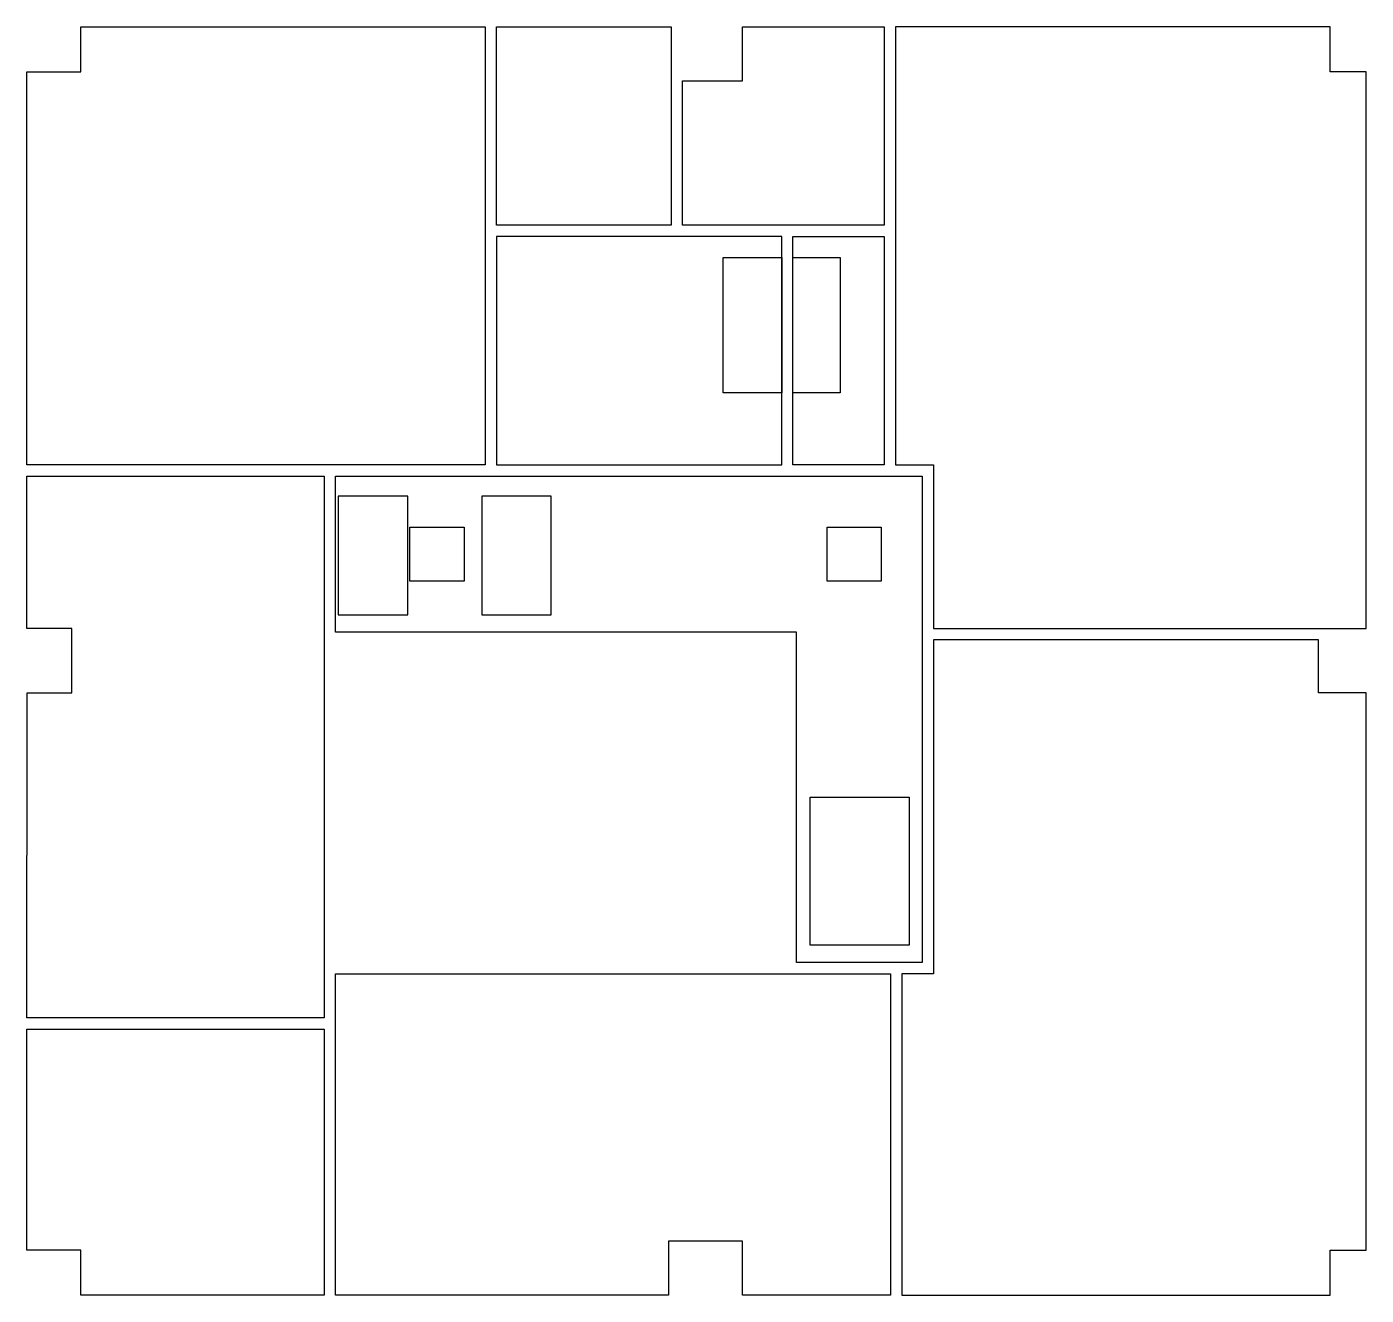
# Model space of a CAD drawing. Header units: metres. Extents: x -7935 to 6925, y 442 to 14512.
import ezdxf

# ---------------------------------------------------------------- set-up
doc = ezdxf.new("R2010")
doc.units = ezdxf.units.M
doc.layers.add('AREE LEONARDO', color=5, linetype='Continuous')

msp = doc.modelspace()

# ---------------------------------------------------------------- linework, layer by layer
at = {"layer": 'AREE LEONARDO'}
for points in [[(-7335, 14512), (-2849, 14512), (-2849, 9652), (-7935, 9652), (-7935, 14012), (-7335, 14012)], [(6525, 14512), (1703, 14512), (1703, 9652), (2125, 9652), (2125, 7837), (6925, 7837), (6925, 14012), (6525, 14012)], [(565, 12187), (1578, 12187), (1578, 9652), (565, 9652)], [(-4635, 3517), (-7935, 3517), (-7932, 7122), (-7437, 7122), (-7437, 7837), (-7935, 7837), (-7935, 9527), (-4635, 9527)], [(-4510, 9527), (2000, 9527), (2000, 4132), (605, 4132), (605, 7797), (-4510, 7797)], [(6395, 7712), (2125, 7712), (2125, 4007), (1773, 4007), (1773, 442), (6525, 442), (6525, 942), (6925, 942), (6925, 7122), (6395, 7122)], [(1648, 4007), (1648, 442), (5, 442), (5, 1042), (-815, 1042), (-815, 442), (-4510, 442), (-4510, 4007)], [(-7935, 3392), (-4635, 3392), (-4635, 442), (-7335, 442), (-7335, 942), (-7935, 942)]]:
    msp.add_lwpolyline(points, close=True, dxfattribs=at)
at = {"layer": 'AREE LEONARDO', "color": 3}
for points in [[(-2724, 14512), (-785, 14512), (-785, 12312), (-2724, 12312)], [(5, 14512), (1578, 14512), (1578, 12312), (-660, 12312), (-660, 13912), (5, 13912)], [(-2724, 9652), (440, 9652), (440, 12187), (-2724, 12187)]]:
    msp.add_lwpolyline(points, close=True, dxfattribs=at)
at = {"layer": 'AREE LEONARDO', "color": 2}
for points in [[(-211, 11953), (440, 11953), (440, 10453), (-211, 10453)], [(565, 11953), (1089, 11953), (1089, 10453), (565, 10453)], [(-3709, 7988), (-3709, 9307), (-4479, 9307), (-4479, 7988), (-3709, 7988)], [(-2117, 7988), (-2117, 9307), (-2887, 9307), (-2887, 7988), (-2117, 7988)], [(1853, 4324), (755, 4324), (755, 5967), (1853, 5967), (1853, 4324)]]:
    msp.add_lwpolyline(points, close=True, dxfattribs=at)
at = {"layer": 'AREE LEONARDO', "color": 1}
for points in [[(-3684, 8962), (-3084, 8962), (-3084, 8362), (-3684, 8362)], [(945, 8962), (1545, 8962), (1545, 8362), (945, 8362)]]:
    msp.add_lwpolyline(points, close=True, dxfattribs=at)

doc.saveas('drawing.dxf')
